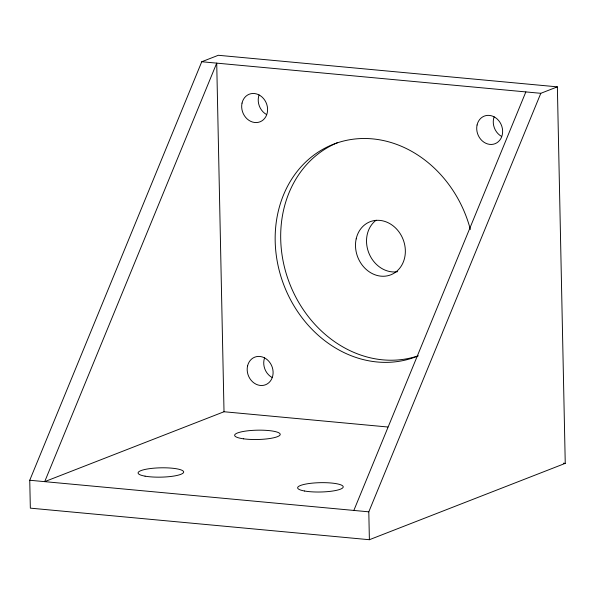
<?xml version="1.0" encoding="UTF-8"?>
<svg xmlns="http://www.w3.org/2000/svg" width="595" height="595" viewBox="0 0 595 595"><rect width="100%" height="100%" fill="white"/><g stroke="black" fill="none" stroke-linecap="round" stroke-linejoin="round"><path stroke-width="0.89" d="M29.75 480.254L201.757 61.739L218.313 55.283L557.366 86.855L565.25 463.364L369.383 539.717L30.338 508.145L29.75 480.254L368.803 511.826L540.81 93.311L557.366 86.855M353.846 510.436L525.854 91.913M224.017 411.747L44.707 481.645L216.721 63.13L224.017 411.747L387.843 427.002M201.757 61.739L540.81 93.311M563.405 463.193L565.25 463.364M368.803 511.826L369.383 539.717M397.631 271.684A28.501 24.35 68.7 0 1 369.064 253.552A28.501 24.35 68.7 0 1 376.152 220.187M417.802 356.041A113.987 97.402 68.7 0 1 282.826 282.253A113.987 97.402 68.7 0 1 341.18 141.662A113.987 97.402 68.7 0 1 470.348 229.447M418.24 355.795A113.987 97.402 68.7 0 1 289.215 282.454A113.987 97.402 68.7 0 1 337.529 142.674M266.5 114.508A14.816 12.659 68.7 0 1 259.093 94.903M272.012 377.446A14.816 12.659 68.7 0 1 264.596 357.848M501.548 136.396A14.816 12.659 68.7 0 1 494.133 116.791M356.182 238.87A28.501 24.35 68.7 0 0 387.486 275.812A28.501 24.35 68.7 0 0 397.609 230.168A28.501 24.35 68.7 0 0 356.182 238.87M247.542 366.044A14.816 12.659 68.7 0 0 263.786 385.285A14.816 12.659 68.7 0 0 269.089 361.559A14.816 12.659 68.7 0 0 247.542 366.044M242.031 103.106A14.816 12.659 68.7 0 0 258.282 122.339A14.816 12.659 68.7 0 0 263.585 98.621A14.816 12.659 68.7 0 0 242.031 103.106M477.071 124.987A14.816 12.659 68.7 0 0 493.322 144.228A14.816 12.659 68.7 0 0 498.625 120.51A14.816 12.659 68.7 0 0 477.071 124.987M243.66 438.835A22.796 4.663 -1.2 0 0 280.044 434.967A22.796 4.663 -1.2 0 0 248.584 430.721A22.796 4.663 -1.2 0 0 243.66 438.835M304.61 491.016A22.796 4.663 -1.2 0 0 342.556 488.019A22.796 4.663 -1.2 0 0 314.13 482.984A22.796 4.663 -1.2 0 0 304.61 491.016M145.061 476.156A22.796 4.663 -1.2 0 0 183 473.159A22.796 4.663 -1.2 0 0 154.581 468.124A22.796 4.663 -1.2 0 0 145.061 476.156"/></g></svg>
